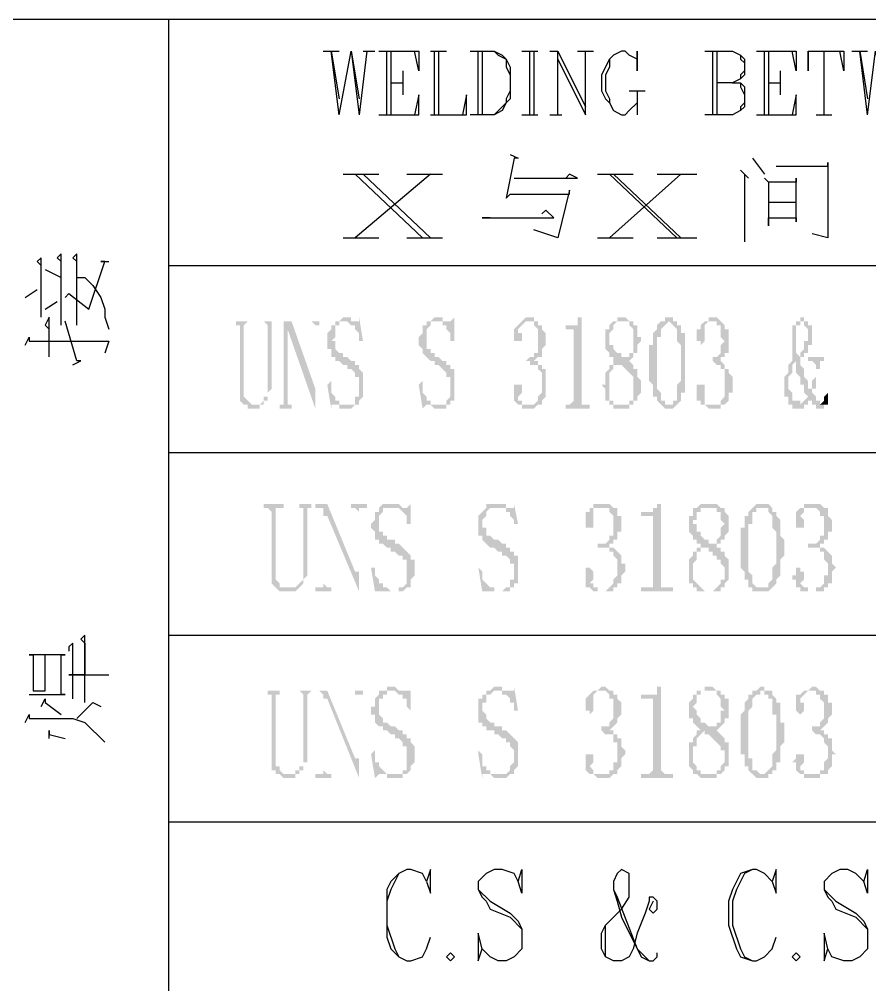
# Model space of a CAD drawing. Extents: x 51 to 246, y 3 to 417.
# Drawn here: x 211.48 to 220.54, y 376.26 to 386.55 of the extents above; entities that cross this region are included whole.
import ezdxf

# ---------------------------------------------------------------- set-up
doc = ezdxf.new("R2010")
doc.units = 0
doc.header["$MEASUREMENT"] = 0
doc.layers.add('_____1', color=160, linetype='Continuous')

msp = doc.modelspace()

# ---------------------------------------------------------------- hatches: boundary and pattern name
at = {"layer": '_____1'}
for points in [[(213.91, 383.328), (213.741, 383.328), (213.783, 383.328), (213.783, 383.286), (213.826, 383.286), (213.826, 382.481), (213.868, 382.439), (213.91, 382.439), (213.91, 382.397), (214.037, 382.397), (214.037, 382.439), (214.08, 382.439), (213.953, 382.439), (213.91, 382.481), (213.868, 382.524), (213.868, 383.286)], [(214.207, 383.328), (214.08, 383.328), (214.122, 383.286), (214.122, 382.524), (214.08, 382.524), (214.08, 382.481), (214.037, 382.439), (213.995, 382.439), (214.08, 382.439), (214.08, 382.481), (214.122, 382.481), (214.122, 382.566), (214.164, 382.608), (214.164, 383.328)], [(214.715, 383.328), (214.545, 383.328), (214.588, 383.328), (214.63, 383.286), (214.63, 382.397), (214.63, 383.286), (214.672, 383.286), (214.672, 383.328)], [(214.969, 383.37), (214.926, 383.37), (214.884, 383.328), (214.842, 383.328), (214.842, 383.286), (214.799, 383.286), (214.799, 383.243), (214.757, 383.201), (214.757, 383.032), (214.799, 383.032), (214.799, 382.947), (214.842, 382.947), (214.842, 382.905), (214.884, 382.905), (214.926, 382.862), (214.969, 382.862), (214.969, 382.82), (215.011, 382.82), (215.053, 382.778), (215.053, 382.735), (215.096, 382.735), (215.096, 382.524), (215.053, 382.524), (215.053, 382.439), (214.884, 382.439), (214.884, 382.397), (215.011, 382.397), (215.053, 382.439), (215.096, 382.439), (215.096, 382.481), (215.138, 382.524), (215.138, 382.778), (215.096, 382.82), (215.096, 382.862), (215.053, 382.862), (215.053, 382.905), (215.011, 382.905), (214.969, 382.947), (214.926, 382.947), (214.926, 382.989), (214.884, 382.989), (214.842, 383.032), (214.842, 383.116), (214.799, 383.116), (214.842, 383.159), (214.842, 383.286), (214.884, 383.286), (214.884, 383.328), (215.053, 383.328), (215.011, 383.328), (215.011, 383.37)], [(215.942, 383.37), (215.9, 383.37), (215.858, 383.328), (215.815, 383.328), (215.815, 383.286), (215.773, 383.286), (215.773, 383.201), (215.731, 383.159), (215.731, 383.074), (215.773, 383.032), (215.773, 382.989), (215.815, 382.947), (215.858, 382.905), (215.9, 382.905), (215.9, 382.862), (215.942, 382.862), (216.027, 382.778), (216.027, 382.735), (216.069, 382.735), (216.069, 382.524), (216.027, 382.481), (216.027, 382.439), (215.858, 382.439), (215.9, 382.397), (216.027, 382.397), (216.027, 382.439), (216.069, 382.439), (216.069, 382.481), (216.112, 382.481), (216.112, 382.82), (216.069, 382.82), (216.069, 382.862), (216.027, 382.862), (216.027, 382.905), (215.985, 382.905), (215.942, 382.947), (215.9, 382.947), (215.9, 382.989), (215.858, 382.989), (215.858, 383.032), (215.815, 383.032), (215.815, 383.243), (215.858, 383.286), (215.858, 383.328), (216.027, 383.328), (215.985, 383.328), (215.985, 383.37)], [(216.027, 383.328), (215.942, 383.328), (216.069, 383.328)], [(216.916, 383.37), (216.874, 383.37), (216.831, 383.328), (216.958, 383.328), (216.958, 383.286), (217.001, 383.243), (217.001, 382.989), (216.958, 382.989), (216.958, 382.947), (216.916, 382.947), (216.874, 382.905), (216.916, 382.905), (216.916, 382.862), (217.001, 382.862), (217.001, 382.82), (217.043, 382.778), (217.043, 382.566), (217.001, 382.524), (217.001, 382.481), (216.958, 382.439), (216.916, 382.439), (217.043, 382.439), (217.043, 382.481), (217.085, 382.524), (217.085, 382.82), (217.043, 382.82), (217.043, 382.862), (217.001, 382.862), (217.001, 382.905), (216.958, 382.905), (217.001, 382.947), (217.043, 382.947), (217.043, 383.032), (217.085, 383.074), (217.085, 383.201), (217.043, 383.243), (217.043, 383.286), (217.001, 383.286), (217.001, 383.328), (216.958, 383.328), (216.958, 383.37)], [(218.017, 383.328), (217.89, 383.328), (217.974, 383.328), (217.974, 383.286), (218.017, 383.243), (218.017, 382.989), (217.974, 382.989), (217.974, 382.947), (217.932, 382.947), (217.974, 382.905), (218.017, 382.947), (218.017, 382.989), (218.059, 382.989), (218.059, 383.074), (218.101, 383.116), (218.101, 383.159), (218.059, 383.159), (218.059, 383.286), (218.017, 383.286)], [(218.398, 383.37), (218.355, 383.37), (218.355, 383.328), (218.313, 383.328), (218.398, 383.328), (218.482, 383.243), (218.482, 383.116), (218.525, 383.074), (218.525, 382.693), (218.482, 382.651), (218.482, 382.481), (218.44, 382.481), (218.44, 382.439), (218.398, 382.439), (218.482, 382.439), (218.525, 382.481), (218.525, 382.566), (218.567, 382.566), (218.567, 383.201), (218.525, 383.201), (218.525, 383.286), (218.482, 383.286), (218.482, 383.328), (218.44, 383.328), (218.44, 383.37)], [(219.879, 383.328), (219.795, 383.328), (219.837, 383.328), (219.837, 383.286), (219.879, 383.243), (219.879, 383.116), (219.837, 383.116), (219.837, 383.032), (219.795, 382.989), (219.795, 382.947), (219.837, 382.947), (219.837, 382.989), (219.879, 382.989), (219.879, 383.074), (219.922, 383.074), (219.922, 383.286), (219.879, 383.286)], [(216.789, 382.651), (216.747, 382.651), (216.747, 382.481), (216.789, 382.439), (216.831, 382.439), (216.831, 382.397), (216.958, 382.397), (217.001, 382.439), (216.831, 382.439), (216.831, 382.481), (216.789, 382.481), (216.789, 382.524), (216.831, 382.566), (216.831, 382.651)], [(218.736, 382.651), (218.694, 382.651), (218.694, 382.481), (218.736, 382.481), (218.736, 382.439), (218.779, 382.439), (218.821, 382.397), (218.948, 382.397), (218.948, 382.439), (218.779, 382.439), (218.779, 382.651)], [(219.964, 382.481), (219.879, 382.481), (219.922, 382.481), (219.922, 382.439), (219.964, 382.439), (219.964, 382.397), (220.049, 382.397), (220.049, 382.439), (220.091, 382.439), (220.006, 382.439), (220.006, 382.481)], [(214.926, 382.439), (214.842, 382.439), (214.969, 382.439)], [(215.561, 381.338), (215.434, 381.338), (215.604, 381.338)], [(216.577, 381.381), (216.45, 381.381), (216.45, 381.338), (216.366, 381.254), (216.366, 381.042), (216.408, 381.042), (216.408, 381), (216.493, 380.915), (216.535, 380.915), (216.577, 380.873), (216.62, 380.873), (216.62, 380.83), (216.662, 380.83), (216.704, 380.788), (216.704, 380.746), (216.747, 380.746), (216.747, 380.576), (216.704, 380.576), (216.704, 380.492), (216.662, 380.492), (216.62, 380.449), (216.493, 380.449), (216.704, 380.449), (216.704, 380.492), (216.747, 380.492), (216.747, 380.534), (216.789, 380.534), (216.789, 380.83), (216.747, 380.83), (216.747, 380.873), (216.704, 380.873), (216.704, 380.915), (216.662, 380.915), (216.662, 380.957), (216.62, 380.957), (216.577, 381), (216.535, 381), (216.493, 381.042), (216.45, 381.042), (216.45, 381.127), (216.408, 381.127), (216.408, 381.211), (216.45, 381.254), (216.45, 381.296), (216.493, 381.338), (216.662, 381.338), (216.662, 381.381)], [(218.948, 381.338), (218.821, 381.338), (218.906, 381.338), (218.906, 381.296), (218.948, 381.296), (218.948, 381.211), (218.99, 381.169), (218.948, 381.127), (218.948, 381.042), (218.906, 381), (218.906, 380.957), (218.863, 380.957), (218.948, 380.957), (218.948, 381), (218.99, 381), (218.99, 381.042), (219.033, 381.084), (219.033, 381.254), (218.99, 381.296), (218.99, 381.338)], [(217.551, 380.703), (217.509, 380.703), (217.509, 380.492), (217.551, 380.492), (217.593, 380.449), (217.805, 380.449), (217.636, 380.449), (217.636, 380.492), (217.593, 380.492), (217.593, 380.534), (217.551, 380.534), (217.593, 380.576), (217.593, 380.661)], [(219.795, 380.703), (219.752, 380.703), (219.752, 380.619), (219.71, 380.619), (219.71, 380.576), (219.752, 380.576), (219.752, 380.492), (219.795, 380.492), (219.795, 380.449), (220.049, 380.449), (219.879, 380.449), (219.879, 380.492), (219.837, 380.492), (219.795, 380.534), (219.837, 380.576), (219.837, 380.661), (219.795, 380.661)], [(215.434, 380.449), (215.307, 380.449), (215.477, 380.449)], [(214.291, 379.391), (214.08, 379.391), (214.122, 379.391), (214.122, 379.349), (214.164, 379.349), (214.164, 378.544), (214.207, 378.544), (214.207, 378.502), (214.249, 378.502), (214.291, 378.46), (214.418, 378.46), (214.418, 378.502), (214.291, 378.502), (214.249, 378.544), (214.249, 378.587), (214.207, 378.587), (214.207, 379.349), (214.249, 379.349), (214.249, 379.391)], [(214.588, 379.391), (214.461, 379.391), (214.503, 379.349), (214.503, 378.587), (214.461, 378.587), (214.461, 378.544), (214.418, 378.544), (214.418, 378.502), (214.334, 378.502), (214.461, 378.502), (214.461, 378.544), (214.503, 378.544), (214.503, 378.629), (214.545, 378.629), (214.545, 379.349)], [(215.18, 379.391), (215.011, 379.391), (215.053, 379.391), (215.053, 379.349), (215.096, 379.349), (215.096, 378.671), (215.053, 378.671), (215.096, 378.46), (215.096, 379.349), (215.138, 379.349), (215.138, 379.391)], [(215.561, 379.391), (215.434, 379.391), (215.604, 379.391)], [(216.577, 379.433), (216.535, 379.433), (216.493, 379.391), (216.45, 379.391), (216.45, 379.349), (216.408, 379.349), (216.408, 379.306), (216.366, 379.306), (216.366, 379.052), (216.408, 379.052), (216.408, 379.01), (216.45, 379.01), (216.45, 378.968), (216.535, 378.968), (216.535, 378.925), (216.577, 378.925), (216.62, 378.883), (216.662, 378.883), (216.662, 378.841), (216.704, 378.841), (216.704, 378.798), (216.747, 378.756), (216.747, 378.629), (216.704, 378.587), (216.704, 378.544), (216.662, 378.502), (216.493, 378.502), (216.535, 378.46), (216.662, 378.46), (216.704, 378.502), (216.747, 378.502), (216.747, 378.544), (216.789, 378.587), (216.789, 378.841), (216.662, 378.968), (216.62, 378.968), (216.62, 379.01), (216.535, 379.01), (216.535, 379.052), (216.493, 379.052), (216.45, 379.095), (216.45, 379.137), (216.408, 379.179), (216.408, 379.264), (216.45, 379.264), (216.45, 379.349), (216.493, 379.349), (216.535, 379.391), (216.662, 379.391), (216.62, 379.391), (216.62, 379.433)], [(218.948, 379.391), (218.821, 379.391), (218.906, 379.391), (218.906, 379.349), (218.948, 379.306), (218.948, 379.222), (218.99, 379.179), (218.948, 379.179), (218.948, 379.052), (218.906, 379.052), (218.906, 379.01), (218.863, 379.01), (218.906, 378.968), (218.99, 379.052), (218.99, 379.095), (219.033, 379.095), (219.033, 379.306), (218.99, 379.306), (218.99, 379.349), (218.948, 379.349)], [(217.551, 378.714), (217.509, 378.714), (217.509, 378.544), (217.551, 378.502), (217.593, 378.502), (217.636, 378.46), (217.763, 378.46), (217.805, 378.502), (217.593, 378.502), (217.593, 378.544), (217.551, 378.587), (217.593, 378.629), (217.593, 378.714)], [(219.795, 378.714), (219.752, 378.714), (219.752, 378.671), (219.71, 378.629), (219.752, 378.629), (219.752, 378.544), (219.795, 378.502), (219.837, 378.502), (219.837, 378.46), (220.006, 378.46), (220.006, 378.502), (220.049, 378.502), (219.837, 378.502), (219.837, 378.544), (219.795, 378.544), (219.795, 378.587), (219.837, 378.629), (219.837, 378.714)], [(215.434, 378.502), (215.307, 378.502), (215.477, 378.502)]]:
    msp.add_hatch(color=7, dxfattribs=at).paths.add_polyline_path(points)
for points in [[(214.376, 383.328), (214.249, 383.328), (214.291, 383.328), (214.291, 383.286), (214.334, 383.243), (214.63, 382.397), (214.63, 382.608)], [(214.291, 383.286), (214.291, 382.439), (214.249, 382.439), (214.249, 382.397), (214.376, 382.397), (214.376, 382.439), (214.334, 382.439), (214.334, 383.243)], [(215.096, 383.37), (215.096, 383.328), (214.969, 383.328), (215.011, 383.286), (215.053, 383.286), (215.053, 383.243), (215.096, 383.201), (215.096, 383.116), (215.138, 383.116)], [(216.112, 383.37), (216.069, 383.328), (215.985, 383.328), (215.985, 383.286), (216.027, 383.286), (216.027, 383.243), (216.069, 383.201), (216.069, 383.116), (216.112, 383.116)], [(216.831, 383.328), (216.747, 383.243), (216.747, 383.116), (216.789, 383.116), (216.789, 383.074), (216.789, 383.116), (216.831, 383.116), (216.831, 383.201), (216.789, 383.201), (216.789, 383.243), (216.874, 383.328), (216.916, 383.328)], [(217.466, 383.37), (217.424, 383.37), (217.424, 383.286), (217.297, 383.286), (217.297, 383.243), (217.382, 383.243), (217.382, 382.481), (217.339, 382.439), (217.297, 382.439), (217.297, 382.397), (217.551, 382.397), (217.551, 382.439), (217.466, 382.439), (217.466, 382.524)], [(217.89, 383.37), (217.847, 383.37), (217.847, 383.328), (217.805, 383.328), (217.763, 383.286), (217.763, 383.243), (217.72, 383.243), (217.72, 383.032), (217.763, 382.989), (217.763, 382.947), (217.805, 382.947), (217.805, 382.905), (217.847, 382.905), (217.847, 382.862), (217.89, 382.862), (217.932, 382.82), (217.974, 382.778), (218.017, 382.735), (218.017, 382.481), (217.974, 382.481), (217.974, 382.439), (217.805, 382.439), (217.805, 382.397), (217.974, 382.397), (217.974, 382.439), (218.017, 382.439), (218.017, 382.481), (218.059, 382.481), (218.059, 382.524), (218.101, 382.566), (218.101, 382.693), (218.059, 382.735), (218.059, 382.82), (218.017, 382.82), (218.017, 382.862), (217.974, 382.905), (217.932, 382.947), (217.89, 382.947), (217.89, 382.989), (217.847, 382.989), (217.805, 383.032), (217.805, 383.074), (217.763, 383.074), (217.763, 383.201), (217.805, 383.243), (217.805, 383.286), (217.847, 383.328), (218.017, 383.328), (217.974, 383.328), (217.932, 383.37)], [(218.313, 383.328), (218.271, 383.286), (218.271, 383.243), (218.228, 383.201), (218.228, 383.074), (218.186, 383.074), (218.186, 382.693), (218.228, 382.651), (218.228, 382.524), (218.271, 382.524), (218.271, 382.481), (218.355, 382.397), (218.44, 382.397), (218.482, 382.439), (218.355, 382.439), (218.355, 382.481), (218.313, 382.481), (218.313, 382.566), (218.271, 382.608), (218.271, 383.159), (218.313, 383.159), (218.313, 383.243), (218.398, 383.328)], [(218.779, 383.328), (218.736, 383.286), (218.736, 383.243), (218.694, 383.243), (218.694, 383.116), (218.736, 383.116), (218.736, 383.074), (218.779, 383.116), (218.779, 383.286), (218.821, 383.328), (218.863, 383.328)], [(218.863, 383.37), (218.821, 383.37), (218.821, 383.328), (218.779, 383.328), (218.906, 383.328), (218.906, 383.286), (218.948, 383.286), (218.948, 383.159), (218.99, 383.116), (218.948, 383.074), (218.948, 382.989), (218.906, 382.947), (218.863, 382.947), (218.863, 382.905), (218.821, 382.905), (218.863, 382.905), (218.906, 382.862), (218.948, 382.862), (218.948, 382.82), (218.99, 382.82), (218.99, 382.524), (218.948, 382.481), (218.948, 382.439), (218.863, 382.439), (218.99, 382.439), (219.033, 382.481), (219.033, 382.566), (219.075, 382.566), (219.075, 382.735), (219.033, 382.778), (219.033, 382.82), (218.99, 382.82), (218.99, 382.862), (218.948, 382.905), (218.906, 382.905), (218.948, 382.905), (218.948, 382.947), (218.99, 382.947), (218.99, 382.989), (219.033, 382.989), (219.033, 383.243), (218.99, 383.243), (218.99, 383.286), (218.906, 383.37)], [(219.795, 383.37), (219.795, 383.328), (219.752, 383.328), (219.752, 383.286), (219.71, 383.286), (219.71, 382.905), (219.668, 382.862), (219.668, 382.778), (219.625, 382.735), (219.625, 382.524), (219.668, 382.524), (219.668, 382.439), (219.795, 382.439), (219.795, 382.481), (219.71, 382.481), (219.71, 382.566), (219.668, 382.608), (219.668, 382.735), (219.71, 382.778), (219.71, 382.862), (219.752, 382.905), (219.795, 382.905), (219.795, 382.947), (219.837, 382.947), (219.795, 382.947), (219.752, 382.989), (219.752, 383.286), (219.795, 383.286), (219.795, 383.328), (219.879, 383.328), (219.837, 383.328), (219.837, 383.37)], [(217.805, 382.905), (217.805, 382.862), (217.763, 382.862), (217.763, 382.82), (217.72, 382.778), (217.72, 382.651), (217.678, 382.651), (217.72, 382.608), (217.72, 382.481), (217.763, 382.481), (217.763, 382.439), (217.89, 382.439), (217.805, 382.439), (217.805, 382.481), (217.763, 382.481), (217.763, 382.778), (217.805, 382.82), (217.805, 382.862), (217.847, 382.862), (217.847, 382.905)], [(219.795, 382.905), (219.752, 382.905), (219.752, 382.778), (219.795, 382.735), (219.795, 382.651), (219.837, 382.651), (219.837, 382.566), (219.879, 382.524), (219.837, 382.481), (219.795, 382.439), (219.668, 382.439), (219.71, 382.439), (219.71, 382.397), (219.837, 382.397), (219.837, 382.439), (219.879, 382.439), (219.879, 382.481), (219.964, 382.481), (219.964, 382.524), (219.922, 382.566), (219.922, 382.608), (219.879, 382.608), (219.879, 382.693), (219.837, 382.735), (219.837, 382.82), (219.795, 382.862)], [(220.049, 382.947), (219.879, 382.947), (219.879, 382.905), (219.922, 382.905), (219.964, 382.862), (219.964, 382.735), (219.922, 382.693), (219.922, 382.608), (219.964, 382.608), (219.964, 382.82), (220.006, 382.82), (220.006, 382.905), (220.049, 382.905)], [(214.799, 382.693), (214.757, 382.651), (214.799, 382.397), (214.799, 382.439), (214.926, 382.439), (214.884, 382.439), (214.884, 382.481), (214.842, 382.481), (214.842, 382.524), (214.799, 382.566), (214.799, 382.651)], [(215.773, 382.693), (215.731, 382.651), (215.773, 382.397), (215.815, 382.439), (215.9, 382.439), (215.858, 382.439), (215.858, 382.481), (215.815, 382.481), (215.815, 382.524), (215.773, 382.566), (215.773, 382.651)], [(220.091, 382.566), (220.049, 382.524), (220.049, 382.481), (220.006, 382.439), (220.091, 382.439), (220.091, 382.524)], [(215.9, 382.439), (215.815, 382.439), (215.942, 382.439)], [(214.291, 381.381), (214.08, 381.381), (214.08, 381.338), (214.122, 381.338), (214.164, 381.296), (214.164, 380.534), (214.207, 380.492), (214.249, 380.449), (214.418, 380.449), (214.334, 380.492), (214.249, 380.492), (214.249, 380.534), (214.207, 380.576), (214.207, 381.338), (214.291, 381.338)], [(214.588, 381.381), (214.461, 381.381), (214.461, 381.338), (214.503, 381.338), (214.503, 380.576), (214.461, 380.534), (214.418, 380.492), (214.334, 380.492), (214.418, 380.449), (214.461, 380.492), (214.503, 380.534), (214.503, 380.576), (214.545, 380.619), (214.545, 381.338), (214.588, 381.338)], [(214.757, 381.381), (214.63, 381.381), (214.63, 381.338), (214.715, 381.338), (214.715, 381.296), (214.757, 381.254), (215.096, 380.449), (215.053, 380.661)], [(215.18, 381.381), (215.011, 381.381), (215.011, 381.338), (215.053, 381.338), (215.096, 381.296), (215.096, 380.661), (215.053, 380.661), (215.096, 380.449), (215.096, 381.338), (215.18, 381.338)], [(215.434, 381.381), (215.35, 381.381), (215.307, 381.338), (215.307, 381.296), (215.265, 381.296), (215.265, 381.211), (215.223, 381.169), (215.223, 381.127), (215.265, 381.084), (215.265, 381), (215.307, 381), (215.307, 380.957), (215.35, 380.957), (215.392, 380.915), (215.434, 380.915), (215.434, 380.873), (215.477, 380.873), (215.519, 380.83), (215.561, 380.83), (215.561, 380.788), (215.604, 380.788), (215.604, 380.534), (215.561, 380.492), (215.519, 380.492), (215.519, 380.449), (215.35, 380.449), (215.561, 380.449), (215.604, 380.492), (215.646, 380.492), (215.646, 380.576), (215.688, 380.619), (215.688, 380.788), (215.646, 380.788), (215.646, 380.83), (215.519, 380.957), (215.477, 380.957), (215.477, 381), (215.392, 381), (215.392, 381.042), (215.35, 381.042), (215.35, 381.084), (215.307, 381.084), (215.307, 381.254), (215.35, 381.296), (215.35, 381.338), (215.561, 381.338), (215.519, 381.381), (215.477, 381.381)], [(215.646, 381.381), (215.604, 381.338), (215.477, 381.338), (215.519, 381.338), (215.604, 381.254), (215.604, 381.169), (215.646, 381.169)], [(216.662, 381.338), (216.577, 381.338), (216.704, 381.338)], [(216.747, 381.381), (216.747, 381.338), (216.62, 381.338), (216.662, 381.338), (216.662, 381.296), (216.704, 381.296), (216.704, 381.254), (216.747, 381.211), (216.747, 381.169), (216.789, 381.169)], [(217.593, 381.381), (217.593, 381.338), (217.551, 381.338), (217.551, 381.296), (217.509, 381.296), (217.509, 381.127), (217.593, 381.127), (217.593, 381.338), (217.678, 381.338)], [(217.678, 381.381), (217.593, 381.381), (217.678, 381.338), (217.763, 381.338), (217.763, 381.296), (217.805, 381.254), (217.805, 381.042), (217.763, 381.042), (217.763, 381), (217.72, 380.957), (217.636, 380.957), (217.636, 380.915), (217.763, 380.915), (217.763, 380.873), (217.805, 380.873), (217.805, 380.83), (217.847, 380.788), (217.847, 380.619), (217.805, 380.576), (217.805, 380.534), (217.763, 380.492), (217.72, 380.449), (217.678, 380.449), (217.805, 380.449), (217.805, 380.492), (217.847, 380.492), (217.847, 380.534), (217.89, 380.534), (217.89, 380.619), (217.932, 380.661), (217.932, 380.746), (217.89, 380.746), (217.89, 380.83), (217.805, 380.915), (217.763, 380.915), (217.763, 380.957), (217.805, 380.957), (217.805, 381), (217.847, 381), (217.847, 381.084), (217.89, 381.084), (217.89, 381.254), (217.847, 381.254), (217.847, 381.338), (217.805, 381.338), (217.763, 381.381), (217.72, 381.381)], [(218.313, 381.381), (218.271, 381.381), (218.271, 381.338), (218.228, 381.338), (218.228, 381.296), (218.101, 381.296), (218.101, 381.254), (218.228, 381.254), (218.228, 380.492), (218.101, 380.492), (218.101, 380.449), (218.44, 380.449), (218.44, 380.492), (218.313, 380.492), (218.313, 380.576)], [(218.821, 381.381), (218.736, 381.381), (218.694, 381.338), (218.652, 381.338), (218.652, 381.254), (218.609, 381.254), (218.609, 381.084), (218.652, 381.042), (218.652, 381), (218.694, 381), (218.694, 380.957), (218.736, 380.957), (218.736, 380.915), (218.694, 380.915), (218.821, 380.915), (218.821, 380.873), (218.863, 380.873), (218.863, 380.83), (218.906, 380.83), (218.906, 380.788), (218.948, 380.788), (218.948, 380.746), (218.99, 380.703), (218.99, 380.576), (218.948, 380.576), (218.948, 380.534), (218.906, 380.492), (218.863, 380.449), (218.694, 380.449), (218.948, 380.449), (218.948, 380.492), (218.99, 380.492), (218.99, 380.534), (219.033, 380.576), (219.033, 380.788), (218.99, 380.83), (218.99, 380.873), (218.948, 380.873), (218.948, 380.915), (218.906, 380.915), (218.906, 380.957), (218.821, 380.957), (218.821, 381), (218.779, 381), (218.736, 381.042), (218.736, 381.084), (218.694, 381.084), (218.694, 381.169), (218.652, 381.169), (218.652, 381.211), (218.694, 381.211), (218.694, 381.296), (218.736, 381.296), (218.736, 381.338), (218.948, 381.338), (218.906, 381.381), (218.863, 381.381)], [(219.287, 381.338), (219.244, 381.296), (219.244, 381.254), (219.202, 381.254), (219.202, 381.127), (219.16, 381.127), (219.16, 380.703), (219.202, 380.661), (219.202, 380.576), (219.244, 380.576), (219.244, 380.492), (219.287, 380.492), (219.287, 380.449), (219.456, 380.449), (219.498, 380.492), (219.329, 380.492), (219.287, 380.534), (219.287, 380.619), (219.244, 380.661), (219.244, 381.169), (219.287, 381.169), (219.287, 381.296), (219.329, 381.296), (219.329, 381.338), (219.371, 381.338)], [(219.371, 381.381), (219.329, 381.381), (219.287, 381.338), (219.456, 381.338), (219.456, 381.296), (219.498, 381.254), (219.498, 381.127), (219.541, 381.084), (219.541, 380.746), (219.498, 380.703), (219.498, 380.576), (219.456, 380.534), (219.456, 380.492), (219.371, 380.492), (219.498, 380.492), (219.541, 380.534), (219.541, 380.576), (219.583, 380.619), (219.583, 380.788), (219.625, 380.83), (219.625, 381), (219.583, 381.042), (219.583, 381.211), (219.541, 381.254), (219.541, 381.296), (219.498, 381.296), (219.498, 381.338), (219.456, 381.381), (219.414, 381.381)], [(219.837, 381.381), (219.837, 381.338), (219.795, 381.338), (219.752, 381.296), (219.752, 381.127), (219.837, 381.127), (219.837, 381.211), (219.795, 381.254), (219.837, 381.296), (219.837, 381.338), (219.922, 381.338)], [(219.922, 381.381), (219.837, 381.381), (219.922, 381.338), (219.964, 381.338), (220.006, 381.296), (220.006, 381.254), (220.049, 381.254), (220.049, 381.042), (220.006, 381.042), (220.006, 381), (219.964, 380.957), (219.879, 380.957), (219.879, 380.915), (220.006, 380.915), (220.006, 380.873), (220.049, 380.873), (220.049, 380.788), (220.091, 380.746), (220.091, 380.619), (220.049, 380.619), (220.049, 380.534), (220.006, 380.492), (219.964, 380.492), (219.964, 380.449), (219.922, 380.449), (220.049, 380.449), (220.049, 380.492), (220.091, 380.492), (220.091, 380.534), (220.133, 380.534), (220.133, 380.661), (220.176, 380.703), (220.133, 380.746), (220.133, 380.83), (220.091, 380.873), (220.049, 380.915), (220.006, 380.915), (220.006, 380.957), (220.049, 380.957), (220.049, 381), (220.091, 381), (220.091, 381.084), (220.133, 381.084), (220.133, 381.211), (220.091, 381.254), (220.091, 381.338), (220.049, 381.338), (220.006, 381.381), (219.964, 381.381)], [(214.715, 381.296), (214.715, 380.492), (214.63, 380.492), (214.63, 380.449), (214.799, 380.449), (214.799, 380.492), (214.757, 380.492), (214.715, 380.534), (214.715, 381.254), (214.757, 381.254)], [(218.694, 380.915), (218.694, 380.873), (218.652, 380.873), (218.652, 380.83), (218.609, 380.788), (218.609, 380.534), (218.652, 380.534), (218.652, 380.492), (218.694, 380.492), (218.694, 380.449), (218.821, 380.449), (218.779, 380.449), (218.736, 380.492), (218.694, 380.534), (218.652, 380.576), (218.652, 380.746), (218.694, 380.788), (218.694, 380.873), (218.736, 380.873), (218.736, 380.915), (218.779, 380.915)], [(215.265, 380.703), (215.223, 380.703), (215.265, 380.449), (215.434, 380.449), (215.392, 380.492), (215.35, 380.492), (215.35, 380.534), (215.307, 380.534), (215.307, 380.576), (215.265, 380.619), (215.265, 380.661)], [(216.366, 380.703), (216.408, 380.449), (216.535, 380.449), (216.535, 380.492), (216.493, 380.492), (216.45, 380.534), (216.408, 380.576), (216.408, 380.661)], [(216.535, 380.449), (216.45, 380.449), (216.577, 380.449)], [(214.757, 379.391), (214.63, 379.391), (214.672, 379.391), (214.715, 379.349), (214.757, 379.306), (215.096, 378.46), (215.053, 378.671)], [(215.434, 379.433), (215.392, 379.433), (215.392, 379.391), (215.307, 379.391), (215.307, 379.349), (215.265, 379.306), (215.265, 379.222), (215.223, 379.222), (215.223, 379.137), (215.265, 379.137), (215.265, 379.052), (215.307, 379.01), (215.35, 379.01), (215.35, 378.968), (215.392, 378.968), (215.434, 378.925), (215.477, 378.925), (215.477, 378.883), (215.519, 378.883), (215.561, 378.841), (215.561, 378.798), (215.604, 378.798), (215.604, 378.544), (215.561, 378.544), (215.561, 378.502), (215.35, 378.502), (215.392, 378.502), (215.392, 378.46), (215.561, 378.46), (215.561, 378.502), (215.604, 378.502), (215.646, 378.544), (215.646, 378.587), (215.688, 378.629), (215.688, 378.798), (215.646, 378.841), (215.646, 378.883), (215.604, 378.883), (215.604, 378.925), (215.561, 378.925), (215.561, 378.968), (215.519, 378.968), (215.477, 379.01), (215.434, 379.01), (215.392, 379.052), (215.35, 379.052), (215.35, 379.095), (215.307, 379.137), (215.307, 379.306), (215.35, 379.306), (215.35, 379.349), (215.392, 379.349), (215.392, 379.391), (215.561, 379.391), (215.519, 379.391), (215.477, 379.433)], [(215.646, 379.433), (215.646, 379.391), (215.477, 379.391), (215.519, 379.349), (215.561, 379.349), (215.561, 379.306), (215.604, 379.306), (215.604, 379.222), (215.646, 379.179)], [(216.662, 379.391), (216.577, 379.391), (216.704, 379.391)], [(216.747, 379.433), (216.747, 379.391), (216.62, 379.391), (216.62, 379.349), (216.662, 379.349), (216.704, 379.306), (216.704, 379.264), (216.747, 379.264), (216.747, 379.179), (216.789, 379.179)], [(217.593, 379.391), (217.551, 379.349), (217.509, 379.306), (217.509, 379.179), (217.551, 379.179), (217.551, 379.137), (217.593, 379.179), (217.593, 379.349), (217.636, 379.391), (217.678, 379.391)], [(217.678, 379.433), (217.636, 379.391), (217.593, 379.391), (217.72, 379.391), (217.763, 379.349), (217.763, 379.306), (217.805, 379.306), (217.805, 379.095), (217.763, 379.052), (217.763, 379.01), (217.678, 379.01), (217.678, 378.968), (217.636, 378.968), (217.678, 378.968), (217.72, 378.925), (217.805, 378.925), (217.805, 378.841), (217.847, 378.841), (217.847, 378.629), (217.805, 378.629), (217.805, 378.544), (217.763, 378.544), (217.763, 378.502), (217.678, 378.502), (217.847, 378.502), (217.847, 378.544), (217.89, 378.587), (217.89, 378.671), (217.932, 378.714), (217.932, 378.756), (217.89, 378.798), (217.89, 378.883), (217.847, 378.883), (217.847, 378.925), (217.805, 378.925), (217.805, 378.968), (217.763, 378.968), (217.847, 379.052), (217.847, 379.095), (217.89, 379.137), (217.89, 379.264), (217.847, 379.306), (217.847, 379.349), (217.805, 379.349), (217.805, 379.391), (217.763, 379.391), (217.72, 379.433)], [(218.313, 379.433), (218.271, 379.433), (218.271, 379.349), (218.101, 379.349), (218.101, 379.306), (218.228, 379.306), (218.228, 378.544), (218.186, 378.502), (218.101, 378.502), (218.101, 378.46), (218.44, 378.46), (218.44, 378.502), (218.355, 378.502), (218.313, 378.544), (218.313, 378.587)], [(218.821, 379.433), (218.779, 379.433), (218.779, 379.391), (218.694, 379.391), (218.694, 379.349), (218.652, 379.349), (218.652, 379.306), (218.609, 379.264), (218.609, 379.095), (218.652, 379.095), (218.652, 379.052), (218.736, 378.968), (218.694, 378.968), (218.779, 378.968), (218.779, 378.925), (218.821, 378.925), (218.948, 378.798), (218.948, 378.756), (218.99, 378.756), (218.99, 378.629), (218.948, 378.587), (218.948, 378.544), (218.906, 378.544), (218.906, 378.502), (218.694, 378.502), (218.736, 378.46), (218.906, 378.46), (218.906, 378.502), (218.948, 378.502), (218.99, 378.544), (218.99, 378.587), (219.033, 378.587), (219.033, 378.841), (218.99, 378.841), (218.99, 378.883), (218.863, 379.01), (218.821, 379.01), (218.779, 379.052), (218.736, 379.052), (218.736, 379.095), (218.694, 379.137), (218.694, 379.179), (218.652, 379.222), (218.694, 379.264), (218.694, 379.349), (218.736, 379.349), (218.736, 379.391), (218.948, 379.391), (218.906, 379.391), (218.863, 379.433)], [(219.287, 379.391), (219.287, 379.349), (219.244, 379.349), (219.244, 379.306), (219.202, 379.264), (219.202, 379.179), (219.16, 379.137), (219.16, 378.714), (219.202, 378.714), (219.202, 378.587), (219.244, 378.587), (219.244, 378.544), (219.287, 378.502), (219.329, 378.46), (219.456, 378.46), (219.456, 378.502), (219.498, 378.502), (219.371, 378.502), (219.329, 378.544), (219.287, 378.544), (219.287, 378.671), (219.244, 378.671), (219.244, 379.179), (219.287, 379.222), (219.287, 379.306), (219.329, 379.349), (219.371, 379.349), (219.371, 379.391)], [(219.371, 379.433), (219.329, 379.391), (219.287, 379.391), (219.414, 379.391), (219.414, 379.349), (219.456, 379.349), (219.456, 379.306), (219.498, 379.306), (219.498, 379.137), (219.541, 379.137), (219.541, 378.756), (219.498, 378.714), (219.498, 378.587), (219.456, 378.544), (219.414, 378.502), (219.371, 378.502), (219.498, 378.502), (219.498, 378.544), (219.541, 378.544), (219.541, 378.629), (219.583, 378.629), (219.583, 378.798), (219.625, 378.841), (219.625, 379.052), (219.583, 379.052), (219.583, 379.264), (219.541, 379.264), (219.541, 379.306), (219.498, 379.349), (219.498, 379.391), (219.414, 379.391), (219.414, 379.433)], [(219.837, 379.391), (219.795, 379.349), (219.752, 379.349), (219.752, 379.179), (219.795, 379.137), (219.837, 379.179), (219.837, 379.264), (219.795, 379.264), (219.795, 379.306), (219.837, 379.349), (219.879, 379.391), (219.922, 379.391)], [(219.922, 379.433), (219.879, 379.391), (219.837, 379.391), (219.964, 379.391), (219.964, 379.349), (220.006, 379.349), (220.006, 379.306), (220.049, 379.264), (220.049, 379.095), (220.006, 379.052), (220.006, 379.01), (219.922, 379.01), (219.922, 378.968), (219.879, 378.968), (219.922, 378.968), (219.964, 378.925), (220.006, 378.925), (220.049, 378.883), (220.049, 378.841), (220.091, 378.798), (220.091, 378.671), (220.049, 378.629), (220.049, 378.544), (220.006, 378.544), (220.006, 378.502), (219.922, 378.502), (220.091, 378.502), (220.091, 378.544), (220.133, 378.587), (220.133, 378.714), (220.176, 378.714), (220.133, 378.756), (220.133, 378.883), (220.091, 378.883), (220.091, 378.925), (220.049, 378.925), (220.049, 378.968), (220.006, 378.968), (220.049, 379.01), (220.091, 379.052), (220.091, 379.095), (220.133, 379.137), (220.133, 379.264), (220.091, 379.264), (220.091, 379.349), (220.049, 379.349), (220.049, 379.391), (220.006, 379.391), (219.964, 379.433)], [(214.715, 379.349), (214.715, 378.502), (214.63, 378.502), (214.63, 378.46), (214.799, 378.46), (214.799, 378.502), (214.757, 378.502), (214.715, 378.544), (214.715, 379.306), (214.757, 379.306)], [(218.694, 378.968), (218.694, 378.925), (218.652, 378.883), (218.652, 378.841), (218.609, 378.841), (218.609, 378.587), (218.652, 378.544), (218.652, 378.502), (218.821, 378.502), (218.736, 378.502), (218.736, 378.544), (218.694, 378.544), (218.694, 378.587), (218.652, 378.629), (218.652, 378.798), (218.694, 378.798), (218.694, 378.883), (218.779, 378.968)], [(215.265, 378.756), (215.223, 378.714), (215.265, 378.46), (215.307, 378.502), (215.434, 378.502), (215.392, 378.502), (215.35, 378.544), (215.307, 378.587), (215.307, 378.629), (215.265, 378.629), (215.265, 378.714)], [(216.366, 378.756), (216.366, 378.714), (216.408, 378.46), (216.408, 378.502), (216.535, 378.502), (216.493, 378.502), (216.493, 378.544), (216.45, 378.544), (216.45, 378.587), (216.408, 378.587), (216.408, 378.714)], [(216.535, 378.502), (216.45, 378.502), (216.577, 378.502)]]:
    msp.add_hatch(color=7, dxfattribs=at).paths.add_polyline_path(points, is_closed=False)

# ---------------------------------------------------------------- linework, layer by layer
at = {"layer": '_____1', "color": 7}
for p, q in [((209.804, 386.545), (242.612, 386.545)), ((213.064, 386.545), (213.064, 352.382)), ((214.715, 386.207), (214.884, 386.207)), ((215.011, 386.207), (215.096, 385.699)), ((215.18, 386.207), (215.096, 385.529)), ((215.138, 386.207), (215.265, 386.207)), ((215.392, 385.529), (215.392, 386.207)), ((215.434, 386.207), (215.434, 385.529)), ((215.858, 386.207), (216.027, 386.207)), ((215.9, 385.529), (215.9, 386.207)), ((215.942, 386.207), (215.942, 385.529)), ((216.366, 385.529), (216.366, 386.207)), ((216.408, 386.207), (216.408, 385.529)), ((216.831, 386.207), (217.001, 386.207)), ((216.916, 385.529), (216.916, 386.207)), ((216.958, 386.207), (216.958, 385.529)), ((217.128, 386.207), (217.212, 386.207)), ((217.212, 385.529), (217.212, 386.207)), ((217.212, 386.207), (217.509, 385.614)), ((217.424, 386.207), (217.593, 386.207)), ((218.863, 385.529), (218.863, 386.207)), ((218.906, 386.207), (218.906, 385.529)), ((219.414, 385.529), (219.414, 386.207)), ((219.456, 386.207), (219.456, 385.529)), ((220.049, 385.529), (220.049, 386.207)), ((220.345, 386.207), (220.514, 386.207)), ((215.561, 385.995), (215.561, 385.741)), ((219.583, 385.995), (219.583, 385.741)), ((215.434, 385.868), (215.561, 385.868)), ((219.456, 385.868), (219.583, 385.868)), ((217.974, 385.783), (218.144, 385.783)), ((218.059, 385.783), (218.059, 385.529)), ((216.831, 385.529), (217.001, 385.529)), ((217.128, 385.529), (217.255, 385.529)), ((219.964, 385.529), (220.133, 385.529)), ((219.287, 385.064), (219.414, 384.894)), ((214.926, 384.894), (215.307, 384.894)), ((215.053, 384.894), (215.773, 384.217)), ((215.858, 384.894), (215.053, 384.217)), ((215.138, 384.894), (215.858, 384.217)), ((215.604, 384.894), (215.985, 384.894)), ((217.636, 384.894), (218.017, 384.894)), ((217.763, 384.894), (218.482, 384.217)), ((218.525, 384.894), (217.763, 384.217)), ((217.805, 384.894), (218.525, 384.217)), ((218.271, 384.894), (218.694, 384.894)), ((214.926, 384.217), (215.307, 384.217)), ((215.604, 384.217), (215.985, 384.217)), ((217.636, 384.217), (218.017, 384.217)), ((218.271, 384.217), (218.694, 384.217)), ((213.064, 383.921), (242.612, 383.921)), ((211.751, 383.878), (211.921, 383.794)), ((211.54, 383.582), (211.667, 383.667)), ((211.751, 383.455), (211.878, 383.54)), ((213.064, 381.931), (242.612, 381.931)), ((213.064, 379.984), (242.612, 379.984)), ((213.064, 377.994), (242.612, 377.994))]:
    msp.add_line(p, q, dxfattribs=at)
for points in [[(214.884, 385.529), (214.799, 386.207), (214.884, 385.699)], [(214.884, 385.529), (215.011, 386.207), (215.096, 385.529)], [(215.307, 386.207), (215.731, 386.207), (215.731, 385.995), (215.688, 386.207)], [(216.281, 386.207), (216.535, 386.207), (216.62, 386.164), (216.662, 386.122), (216.704, 386.037), (216.704, 385.699), (216.662, 385.656), (216.62, 385.572), (216.535, 385.529), (216.281, 385.529)], [(216.535, 386.207), (216.577, 386.164), (216.662, 386.122), (216.662, 386.037), (216.704, 385.953), (216.704, 385.783), (216.662, 385.699), (216.662, 385.656), (216.535, 385.529)], [(217.212, 386.122), (217.509, 385.529), (217.509, 386.207)], [(218.059, 386.122), (218.059, 385.995), (218.059, 386.207), (218.059, 386.122), (217.974, 386.164), (217.932, 386.207), (217.89, 386.207), (217.805, 386.164), (217.763, 386.122), (217.678, 385.953), (217.678, 385.783), (217.72, 385.699), (217.763, 385.656), (217.805, 385.572), (217.89, 385.529), (217.932, 385.529), (217.974, 385.572), (218.059, 385.656)], [(217.89, 386.207), (217.805, 386.164), (217.763, 386.122), (217.763, 386.037), (217.72, 385.953), (217.72, 385.783), (217.763, 385.699), (217.763, 385.656), (217.805, 385.572), (217.89, 385.529)], [(218.779, 386.207), (219.075, 386.207), (219.16, 386.164), (219.202, 386.122), (219.202, 385.953), (219.16, 385.91), (219.075, 385.868)], [(219.075, 386.207), (219.16, 386.164), (219.16, 386.122), (219.202, 386.08), (219.202, 385.995), (219.16, 385.953), (219.16, 385.91), (219.075, 385.868), (218.906, 385.868)], [(219.329, 386.207), (219.752, 386.207), (219.752, 385.995), (219.71, 386.207)], [(219.879, 386.207), (219.879, 385.995), (219.879, 386.207), (220.26, 386.207), (220.26, 385.995), (220.218, 386.207)], [(220.514, 385.529), (220.43, 386.207), (220.514, 385.699)], [(220.514, 385.529), (220.599, 386.207), (220.726, 385.529)], [(219.075, 385.868), (219.16, 385.868), (219.202, 385.826), (219.202, 385.614), (219.16, 385.572), (219.075, 385.529), (218.779, 385.529)], [(219.075, 385.868), (219.16, 385.868), (219.16, 385.826), (219.202, 385.741), (219.202, 385.656), (219.16, 385.614), (219.16, 385.572), (219.075, 385.529)], [(215.307, 385.529), (215.731, 385.529), (215.731, 385.741), (215.688, 385.529)], [(215.858, 385.529), (216.239, 385.529), (216.239, 385.741), (216.196, 385.529)], [(219.329, 385.529), (219.752, 385.529), (219.752, 385.741), (219.71, 385.529)], [(216.704, 385.106), (216.789, 385.064), (216.747, 385.064), (216.662, 384.64), (216.704, 384.683), (217.339, 384.683), (217.339, 384.725), (217.212, 384.217), (216.958, 384.302)], [(219.16, 384.937), (219.244, 384.852), (219.202, 384.894), (219.202, 384.175)], [(219.541, 384.979), (220.091, 384.979), (220.091, 385.021), (220.091, 384.217), (219.922, 384.259)], [(216.747, 384.852), (217.424, 384.852), (217.339, 384.894), (217.297, 384.852)], [(219.414, 384.852), (219.456, 384.81), (219.456, 384.344), (219.456, 384.429), (219.752, 384.429), (219.752, 384.386), (219.752, 384.852), (219.752, 384.81), (219.456, 384.81), (219.456, 384.598), (219.752, 384.598)], [(216.493, 384.429), (216.408, 384.429), (217.17, 384.429), (217.085, 384.513), (217.043, 384.471)], [(211.709, 383.37), (211.709, 384.005), (211.667, 383.963), (211.709, 383.921)], [(211.921, 383.286), (211.921, 384.048), (211.878, 384.005), (211.921, 383.963)], [(212.09, 383.286), (212.09, 384.048), (212.048, 384.005), (212.09, 383.963)], [(211.963, 383.582), (212.005, 383.624), (212.217, 383.455), (212.386, 383.963), (212.344, 383.963), (212.429, 383.963)], [(212.09, 383.794), (212.175, 383.794), (212.217, 383.751), (212.259, 383.709), (212.344, 383.582), (212.386, 383.455), (212.386, 383.37), (212.429, 383.243)], [(211.794, 382.947), (211.794, 383.37), (211.751, 383.286), (211.794, 383.243)], [(212.048, 382.862), (212.132, 382.905), (212.09, 382.905), (211.963, 383.328)], [(211.54, 383.074), (211.582, 383.159), (211.582, 383.116), (212.429, 383.116), (212.386, 382.989)], [(212.175, 379.264), (212.175, 379.984), (212.132, 379.941), (212.175, 379.899), (212.175, 379.56), (212.005, 379.56), (212.429, 379.56)], [(212.048, 379.306), (212.048, 379.899), (212.005, 379.857), (212.005, 379.814)], [(211.582, 379.349), (211.963, 379.349), (211.921, 379.349), (211.921, 379.772), (211.963, 379.772), (211.582, 379.772), (211.624, 379.772), (211.624, 379.391), (211.751, 379.391), (211.751, 379.772)], [(211.709, 379.222), (211.751, 379.306), (211.751, 379.264), (211.921, 379.137)], [(212.09, 379.095), (212.259, 379.264), (212.344, 379.222)], [(211.54, 379.052), (211.582, 379.137), (211.582, 379.095), (212.048, 379.095), (212.175, 379.052), (212.386, 378.841)], [(211.794, 378.883), (211.794, 378.968), (211.794, 378.925), (211.963, 378.883)], [(215.815, 377.359), (215.858, 377.232), (215.858, 377.486), (215.815, 377.359), (215.773, 377.444), (215.646, 377.486), (215.604, 377.486), (215.519, 377.444), (215.434, 377.359), (215.392, 377.274), (215.392, 376.766), (215.434, 376.639), (215.519, 376.555), (215.604, 376.512), (215.646, 376.512), (215.773, 376.555), (215.815, 376.639), (215.858, 376.766)], [(215.604, 377.486), (215.519, 377.444), (215.434, 377.274), (215.392, 377.147), (215.392, 376.893), (215.477, 376.639), (215.519, 376.555), (215.604, 376.512)], [(216.789, 377.359), (216.831, 377.486), (216.831, 377.232), (216.789, 377.359), (216.747, 377.444), (216.62, 377.486), (216.535, 377.486), (216.45, 377.444), (216.366, 377.359), (216.366, 377.274), (216.408, 377.19), (216.45, 377.147), (216.493, 377.063), (216.704, 376.978), (216.831, 376.851)], [(218.228, 377.147), (218.186, 377.063), (218.228, 377.02), (218.271, 377.063), (218.271, 377.147), (218.228, 377.19), (218.186, 377.19), (218.186, 377.147), (218.144, 377.02), (218.059, 376.809), (218.017, 376.639), (217.974, 376.555), (217.89, 376.512), (217.805, 376.512), (217.72, 376.555), (217.678, 376.639), (217.678, 376.809), (217.72, 376.893), (217.89, 377.063), (217.974, 377.19), (217.974, 377.444), (217.89, 377.486), (217.847, 377.444), (217.805, 377.359), (217.805, 377.274), (217.847, 377.147), (217.89, 376.978), (218.101, 376.555), (218.186, 376.512), (218.228, 376.512), (218.271, 376.555), (218.271, 376.597)], [(219.498, 377.359), (219.541, 377.232), (219.541, 377.486), (219.498, 377.359), (219.414, 377.444), (219.329, 377.486), (219.287, 377.486), (219.16, 377.444), (219.075, 377.274), (219.033, 377.147), (219.033, 376.893), (219.117, 376.639), (219.16, 376.555), (219.287, 376.512), (219.329, 376.512), (219.414, 376.555), (219.498, 376.639), (219.541, 376.766)], [(219.287, 377.486), (219.202, 377.444), (219.117, 377.274), (219.075, 377.147), (219.075, 376.893), (219.16, 376.639), (219.202, 376.555), (219.287, 376.512)], [(220.472, 377.359), (220.514, 377.486), (220.514, 377.232), (220.472, 377.359), (220.387, 377.444), (220.303, 377.486), (220.218, 377.486), (220.133, 377.444), (220.049, 377.359), (220.049, 377.274), (220.091, 377.19), (220.133, 377.147), (220.176, 377.063), (220.387, 376.978), (220.514, 376.851)], [(216.366, 377.274), (216.493, 377.147), (216.704, 377.02), (216.789, 376.936), (216.831, 376.851), (216.831, 376.639), (216.747, 376.555), (216.662, 376.512), (216.577, 376.512), (216.493, 376.555), (216.408, 376.639), (216.366, 376.809), (216.366, 376.512), (216.408, 376.639)], [(217.805, 377.274), (217.847, 377.19), (218.059, 376.639), (218.186, 376.512)], [(220.049, 377.274), (220.176, 377.147), (220.387, 377.02), (220.472, 376.936), (220.514, 376.851), (220.514, 376.639), (220.43, 376.555), (220.345, 376.512), (220.26, 376.512), (220.133, 376.555), (220.091, 376.639), (220.049, 376.809), (220.049, 376.512), (220.091, 376.639)], [(217.805, 376.512), (217.72, 376.555), (217.72, 376.893), (217.805, 376.978)]]:
    msp.add_lwpolyline(points, dxfattribs=at)
for points in [[(216.112, 376.555), (216.069, 376.512), (216.027, 376.555), (216.069, 376.597)], [(219.795, 376.555), (219.752, 376.512), (219.71, 376.555), (219.752, 376.597)]]:
    msp.add_lwpolyline(points, close=True, dxfattribs=at)

doc.saveas('drawing.dxf')
